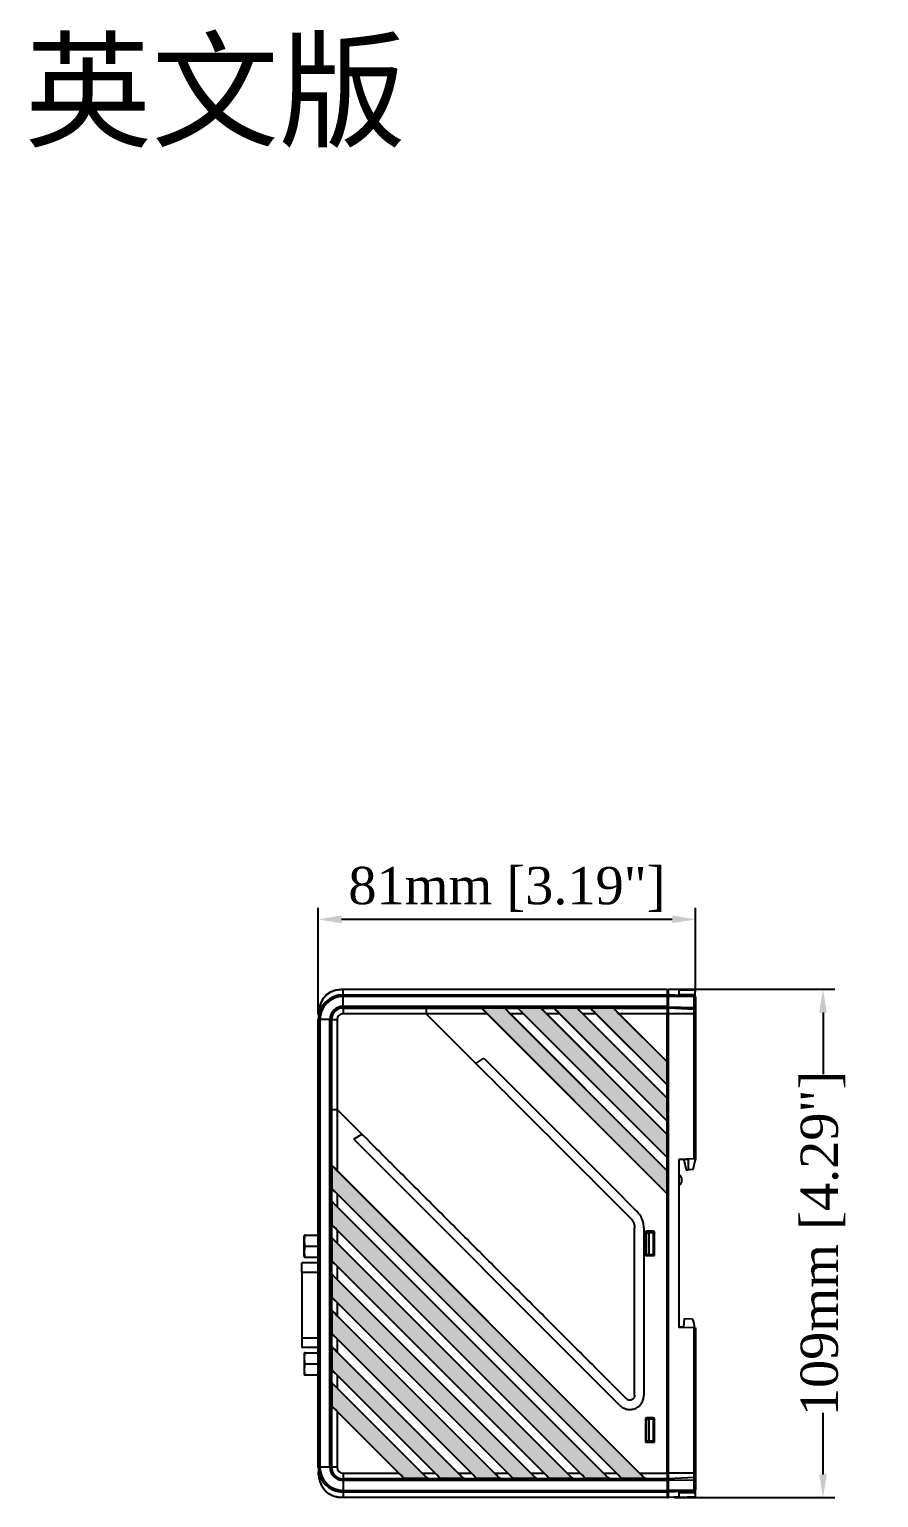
# Model space of a CAD drawing. Extents: x 322 to 1472, y 144 to 807.
# Drawn here: x 483.9 to 666, y 483.7 to 798.6 of the extents above; entities that cross this region are included whole.
import ezdxf

# ---------------------------------------------------------------- set-up
doc = ezdxf.new("R2010")
doc.units = 0
doc.header["$LTSCALE"] = 2
doc.layers.get('0').update_dxf_attribs({"linetype": 'CONTINUOUS'})
doc.layers.get('DEFPOINTS').update_dxf_attribs({"linetype": 'CONTINUOUS'})
doc.layers.add('DIM', color=7, linetype='CONTINUOUS')
doc.styles.get("Standard").update_dxf_attribs({"font": 'TIMES.TTF'})
doc.dimstyles.new('ISO-25', dxfattribs={"dimscale": 2, "dimtxt": 4, "dimasz": 2.5, "dimexe": 1.25, "dimexo": 0.625, "dimtad": 0, "dimtxsty": 'STANDARD', "dimcen": 2.5, "dimazin": 3, "dimtfac": 1, "dimtmove": 0, "dimatfit": 3})

# ---------------------------------------------------------------- blocks, each defined once
blk = doc.blocks.new('*D145')
at = {"layer": 'DEFPOINTS', "color": 0}
for p in [(620.64, 592.74), (620.94, 483.73), (654.08, 483.73)]:
    blk.add_point(p, dxfattribs=at)
at = {"layer": 'DIM', "color": 0}
for p, q in [((621.89, 592.74), (656.58, 592.74)), ((654.08, 587.74), (654.08, 574.54)), ((654.08, 488.73), (654.08, 501.93)), ((622.19, 483.73), (656.58, 483.73))]:
    blk.add_line(p, q, dxfattribs=at)
for points in [[(654.91, 587.74), (653.25, 587.74), (654.08, 592.74)], [(653.25, 488.73), (654.91, 488.73), (654.08, 483.73)]]:
    blk.add_solid(points, dxfattribs=at)
at = {"layer": 'DIM', "color": 0, "insert": (654.08, 538.24), "char_height": 8, "attachment_point": 5, "rotation": 90}
blk.add_mtext('109mm [4.29"]', dxfattribs=at)
blk = doc.blocks.new('*D146')
at = {"color": 0}
for p, q in [((545.82, 587.49), (545.82, 610.23)), ((621.74, 607.73), (550.82, 607.73)), ((626.74, 592.21), (626.74, 610.23))]:
    blk.add_line(p, q, dxfattribs=at)
for points in [[(550.82, 608.56), (550.82, 606.9), (545.82, 607.73)], [(621.74, 606.9), (621.74, 608.56), (626.74, 607.73)]]:
    blk.add_solid(points, dxfattribs=at)
at = {"layer": 'DEFPOINTS', "color": 0}
for p in [(545.82, 607.73), (626.74, 590.96), (545.82, 586.24)]:
    blk.add_point(p, dxfattribs=at)
at = {"color": 0, "insert": (586.28, 614.16), "char_height": 8, "attachment_point": 5}
blk.add_mtext('81mm [3.19"]', dxfattribs=at)

msp = doc.modelspace()

# ---------------------------------------------------------------- hatches: boundary and pattern name
at = {"layer": 'DIM'}
for points in [[(585.826, 588.658), (580.876, 588.658), (620.643, 548.891), (620.643, 553.841)], [(620.643, 556.669), (620.643, 561.619), (593.604, 588.658), (588.654, 588.658)], [(620.643, 564.448), (620.643, 569.397), (601.382, 588.658), (596.432, 588.658)], [(620.643, 572.226), (620.643, 577.175), (609.16, 588.658), (604.21, 588.658)], [(548.728, 550.043), (610.943, 487.828), (615.893, 487.828), (548.728, 554.993)], [(548.728, 542.265), (603.165, 487.828), (608.114, 487.828), (548.728, 547.215)], [(548.728, 534.487), (595.387, 487.828), (600.336, 487.828), (548.728, 539.437)], [(548.728, 526.709), (587.609, 487.828), (592.558, 487.828), (548.728, 531.659)], [(548.728, 518.931), (579.831, 487.828), (584.78, 487.828), (548.728, 523.881)], [(548.728, 511.153), (572.053, 487.828), (577.002, 487.828), (548.728, 516.102)], [(548.728, 503.375), (564.274, 487.828), (569.224, 487.828), (548.728, 508.324)]]:
    msp.add_hatch(color=256, dxfattribs=at).paths.add_polyline_path(points, flags=0)

# ---------------------------------------------------------------- linework, layer by layer
at = {"color": 7, "linetype": 'CONTINUOUS'}
for p, q in [((551.143, 592.743), (620.643, 592.743)), ((551.143, 591.561), (551.143, 592.687)), ((620.643, 592.687), (551.143, 592.687)), ((620.643, 592.687), (620.643, 591.561)), ((620.943, 592.239), (620.643, 592.234)), ((623.143, 592.618), (620.943, 592.734)), ((620.943, 592.678), (620.943, 592.734)), ((623.143, 592.595), (620.943, 592.678)), ((620.943, 591.552), (620.943, 592.678)), ((623.143, 592.639), (626.643, 592.517)), ((623.143, 592.618), (623.143, 592.639)), ((623.143, 592.618), (623.143, 592.595)), ((623.143, 592.595), (623.143, 591.437)), ((626.643, 591.639), (626.643, 592.517)), ((551.143, 591.561), (551.143, 591.199)), ((551.143, 591.561), (620.643, 591.561)), ((551.143, 589.089), (551.143, 591.199)), ((620.643, 591.199), (551.143, 591.199)), ((551.143, 589.089), (620.643, 589.089)), ((551.143, 589.089), (551.143, 588.727)), ((620.643, 591.561), (620.643, 591.199)), ((620.643, 591.199), (620.643, 589.089)), ((620.943, 591.057), (620.643, 591.052)), ((620.643, 589.089), (620.643, 588.727)), ((626.459, 591.263), (620.943, 591.552)), ((620.943, 591.19), (620.943, 591.552)), ((626.459, 591.11), (620.943, 591.19)), ((620.943, 588.872), (620.943, 591.19)), ((626.459, 588.792), (620.943, 588.872)), ((620.943, 588.872), (620.943, 588.727)), ((623.143, 591.639), (626.643, 591.639)), ((626.459, 588.792), (626.459, 591.11)), ((626.459, 588.439), (626.459, 588.792)), ((626.643, 591.182), (626.643, 591.639)), ((626.743, 590.963), (626.743, 588.71)), ((545.825, 586.243), (546.187, 586.243)), ((545.825, 490.243), (545.825, 586.243)), ((548.297, 586.243), (546.187, 586.243)), ((546.187, 586.243), (546.187, 490.243)), ((548.297, 586.243), (548.659, 586.243)), ((548.297, 490.243), (548.297, 586.243)), ((548.659, 586.243), (548.659, 490.243)), ((548.678, 586.243), (548.659, 586.243)), ((548.678, 566.978), (548.678, 586.243)), ((548.678, 586.243), (549.877, 586.243)), ((549.877, 586.243), (549.877, 566.978)), ((551.143, 588.709), (551.143, 588.727)), ((620.643, 588.727), (551.143, 588.727)), ((551.143, 588.709), (568.943, 588.709)), ((551.143, 588.709), (551.143, 587.51)), ((568.943, 587.51), (551.143, 587.51)), ((568.943, 588.709), (580.741, 588.709)), ((568.943, 588.709), (568.943, 587.51)), ((568.943, 587.51), (579.595, 576.858)), ((582.025, 587.51), (568.943, 587.51)), ((580.876, 588.658), (580.741, 588.709)), ((585.826, 588.658), (580.876, 588.658)), ((620.643, 548.891), (580.876, 588.658)), ((608.643, 560.891), (582.025, 587.51)), ((585.826, 588.658), (585.861, 588.709)), ((620.643, 553.841), (585.826, 588.658)), ((585.861, 588.709), (588.519, 588.709)), ((620.643, 553.841), (586.974, 587.51)), ((589.803, 587.51), (586.974, 587.51)), ((588.654, 588.658), (588.519, 588.709)), ((593.604, 588.658), (588.654, 588.658)), ((620.643, 556.669), (588.654, 588.658)), ((620.643, 556.669), (589.803, 587.51)), ((593.604, 588.658), (593.639, 588.709)), ((620.643, 561.619), (593.604, 588.658)), ((593.639, 588.709), (596.297, 588.709)), ((620.643, 561.619), (594.752, 587.51)), ((597.581, 587.51), (594.752, 587.51)), ((596.432, 588.658), (596.297, 588.709)), ((601.382, 588.658), (596.432, 588.658)), ((620.643, 564.448), (596.432, 588.658)), ((620.643, 564.448), (597.581, 587.51)), ((601.382, 588.658), (601.417, 588.709)), ((620.643, 569.397), (601.382, 588.658)), ((601.417, 588.709), (604.075, 588.709)), ((620.643, 569.397), (602.531, 587.51)), ((605.359, 587.51), (602.531, 587.51)), ((604.21, 588.658), (604.075, 588.709)), ((609.16, 588.658), (604.21, 588.658)), ((620.643, 572.226), (604.21, 588.658)), ((620.643, 572.226), (605.359, 587.51)), ((609.16, 588.658), (609.195, 588.709)), ((620.643, 577.175), (609.16, 588.658)), ((609.195, 588.709), (620.643, 588.709)), ((620.643, 577.175), (610.309, 587.51)), ((620.643, 587.51), (610.309, 587.51)), ((620.943, 588.736), (620.643, 588.734)), ((620.643, 588.727), (620.643, 588.709)), ((620.643, 588.709), (620.643, 587.51)), ((620.943, 588.233), (620.643, 588.228)), ((620.943, 588.205), (620.643, 588.199)), ((620.643, 577.175), (620.643, 587.51)), ((620.943, 587.5), (620.643, 587.5)), ((626.459, 588.439), (620.943, 588.727)), ((620.943, 588.699), (620.943, 588.727)), ((626.459, 588.41), (620.943, 588.699)), ((620.943, 587.5), (620.943, 588.699)), ((626.459, 587.5), (620.943, 587.5)), ((620.943, 540.534), (620.943, 587.5)), ((626.459, 588.41), (626.459, 588.439)), ((626.459, 587.5), (626.459, 588.41)), ((626.459, 556.349), (626.459, 587.5)), ((626.459, 587.5), (626.743, 587.5)), ((626.743, 588.71), (626.743, 588.139)), ((626.743, 588.139), (626.743, 588.111)), ((626.743, 588.111), (626.743, 587.5)), ((626.743, 587.5), (626.743, 556.359)), ((579.595, 576.858), (581.338, 577.943)), ((581.338, 577.943), (608.643, 550.638)), ((620.643, 572.226), (620.643, 577.175)), ((620.643, 569.397), (620.643, 572.226)), ((548.678, 555.128), (548.678, 566.978)), ((548.678, 566.978), (549.877, 566.978)), ((549.877, 566.978), (549.877, 553.844)), ((549.877, 566.978), (555.187, 561.668)), ((620.643, 564.448), (620.643, 569.397)), ((620.643, 561.619), (620.643, 564.448)), ((553.444, 560.583), (555.187, 561.668)), ((608.643, 505.384), (553.444, 560.583)), ((620.643, 548.891), (608.643, 560.891)), ((620.643, 556.669), (620.643, 561.619)), ((620.643, 561.619), (620.643, 561.619)), ((548.728, 554.993), (548.678, 555.128)), ((548.728, 554.993), (548.728, 550.043)), ((615.893, 487.828), (548.728, 554.993)), ((620.643, 553.841), (620.643, 556.669)), ((626.459, 556.349), (623.143, 556.234)), ((623.143, 556.234), (623.143, 520.234)), ((625.243, 556.16), (623.143, 556.234)), ((624.252, 556.195), (624.739, 554.051)), ((625.243, 554.034), (625.243, 556.16)), ((626.251, 554.069), (626.743, 556.234)), ((626.743, 556.359), (626.743, 556.234)), ((608.643, 495.078), (549.877, 553.844)), ((620.643, 553.841), (620.643, 553.841)), ((620.643, 548.891), (620.643, 553.841)), ((623.499, 552.821), (623.143, 552.834)), ((623.743, 552.334), (623.499, 552.821)), ((623.499, 550.846), (623.743, 551.334)), ((623.743, 552.334), (623.743, 551.334)), ((624.739, 554.051), (625.243, 554.034)), ((626.251, 554.069), (625.243, 554.034)), ((548.728, 550.043), (548.678, 550.008)), ((548.678, 547.35), (548.678, 550.008)), ((610.943, 487.828), (548.728, 550.043)), ((609.794, 488.977), (549.877, 548.894)), ((549.877, 548.894), (549.877, 546.066)), ((608.643, 550.638), (614.179, 545.103)), ((620.643, 517.425), (620.643, 548.891)), ((620.643, 548.891), (620.643, 548.891)), ((623.499, 550.846), (623.143, 550.834)), ((548.728, 547.215), (548.678, 547.35)), ((548.728, 547.215), (548.728, 542.265)), ((608.114, 487.828), (548.728, 547.215)), ((606.966, 488.977), (549.877, 546.066)), ((612.764, 543.689), (608.643, 547.81)), ((548.728, 542.265), (548.678, 542.23)), ((548.678, 539.572), (548.678, 542.23)), ((603.165, 487.828), (548.728, 542.265)), ((613.643, 524.425), (613.643, 541.567)), ((615.643, 541.567), (615.643, 522.425)), ((542.873, 540.034), (542.795, 539.784)), ((542.988, 540.034), (545.825, 540.034)), ((548.728, 539.437), (548.678, 539.572)), ((548.728, 539.437), (548.728, 534.487)), ((600.336, 487.828), (548.728, 539.437)), ((602.016, 488.977), (549.877, 541.116)), ((549.877, 541.116), (549.877, 538.288)), ((616.007, 540.567), (616.007, 535.619)), ((616.143, 540.444), (616.007, 540.567)), ((616.143, 540.444), (616.143, 535.743)), ((616.243, 535.834), (616.243, 540.534)), ((616.243, 540.534), (616.699, 540.534)), ((617.654, 540.866), (616.307, 540.867)), ((616.307, 540.867), (616.443, 540.743)), ((617.543, 540.743), (616.443, 540.743)), ((616.699, 540.534), (616.699, 535.834)), ((617.743, 540.534), (616.699, 540.534)), ((617.543, 540.743), (617.654, 540.866)), ((617.743, 535.834), (617.743, 540.534)), ((617.743, 540.534), (617.829, 540.534)), ((617.954, 540.567), (617.843, 540.444)), ((617.843, 535.829), (617.843, 540.444)), ((617.954, 535.62), (617.954, 540.567)), ((620.943, 540.534), (620.643, 540.534)), ((620.943, 495.834), (620.943, 540.534)), ((542.795, 535.534), (542.873, 535.284)), ((542.988, 537.659), (545.825, 537.659)), ((542.988, 535.284), (545.825, 535.284)), ((599.188, 488.977), (549.877, 538.288)), ((616.143, 535.743), (616.007, 535.619)), ((616.007, 535.619), (617.954, 535.62)), ((616.143, 535.743), (616.143, 535.684)), ((617.897, 535.684), (616.143, 535.684)), ((616.699, 535.834), (616.243, 535.834)), ((617.743, 535.834), (616.699, 535.834)), ((617.843, 535.834), (617.743, 535.834)), ((617.843, 535.829), (617.897, 535.829)), ((617.897, 535.829), (617.897, 535.684)), ((617.897, 535.684), (617.954, 535.62)), ((620.943, 535.834), (620.643, 535.834)), ((545.825, 534.084), (542.295, 534.085)), ((548.728, 534.487), (548.678, 534.452)), ((548.678, 531.794), (548.678, 534.452)), ((595.387, 487.828), (548.728, 534.487)), ((594.238, 488.977), (549.877, 533.338)), ((549.877, 533.338), (549.877, 530.51)), ((542.295, 532.085), (542.295, 517.993)), ((548.728, 531.659), (548.678, 531.794)), ((548.728, 531.659), (548.728, 526.709)), ((592.558, 487.828), (548.728, 531.659)), ((591.41, 488.977), (549.877, 530.51)), ((548.728, 526.709), (548.678, 526.674)), ((548.678, 524.016), (548.678, 526.674)), ((587.609, 487.828), (548.728, 526.709)), ((548.728, 523.881), (548.678, 524.016)), ((548.728, 523.881), (548.728, 518.931)), ((584.78, 487.828), (548.728, 523.881)), ((586.46, 488.977), (549.877, 525.56)), ((549.877, 525.56), (549.877, 522.732)), ((583.632, 488.977), (549.877, 522.732)), ((613.643, 505.626), (613.643, 524.425)), ((615.643, 522.425), (615.643, 505.626)), ((624.217, 520.287), (623.143, 520.268)), ((626.459, 520.118), (623.143, 520.234)), ((624.217, 520.287), (624.34, 522.126)), ((624.34, 522.126), (626.09, 522.065)), ((626.459, 488.967), (626.459, 520.118)), ((626.743, 520.108), (626.743, 488.967)), ((548.728, 518.931), (548.678, 518.896)), ((548.678, 516.238), (548.678, 518.896)), ((579.831, 487.828), (548.728, 518.931)), ((578.682, 488.977), (549.877, 517.782)), ((549.877, 517.782), (549.877, 514.954)), ((620.643, 488.977), (620.643, 517.425)), ((542.295, 515.993), (545.825, 515.993)), ((542.873, 514.794), (542.794, 514.544)), ((542.987, 514.794), (545.825, 514.794)), ((548.728, 516.102), (548.678, 516.238)), ((548.728, 516.102), (548.728, 511.153)), ((577.002, 487.828), (548.728, 516.102)), ((575.854, 488.977), (549.877, 514.954)), ((542.794, 510.294), (542.873, 510.044)), ((542.987, 512.419), (545.825, 512.419)), ((548.728, 511.153), (548.678, 511.118)), ((548.678, 508.46), (548.678, 511.118)), ((572.053, 487.828), (548.728, 511.153)), ((542.987, 510.044), (545.825, 510.044)), ((548.728, 508.324), (548.678, 508.46)), ((548.728, 508.324), (548.728, 503.375)), ((569.224, 487.828), (548.728, 508.324)), ((570.904, 488.977), (549.877, 510.004)), ((549.877, 510.004), (549.877, 507.176)), ((568.075, 488.977), (549.877, 507.176)), ((608.643, 508.212), (611.936, 504.919)), ((610.522, 503.505), (608.643, 505.384)), ((548.728, 503.375), (548.678, 503.34)), ((548.678, 490.243), (548.678, 503.34)), ((564.274, 487.828), (548.728, 503.375)), ((563.126, 488.977), (549.877, 502.226)), ((549.877, 502.226), (549.877, 490.243)), ((617.654, 500.866), (616.307, 500.867)), ((616.307, 500.867), (616.443, 500.743)), ((617.543, 500.743), (616.443, 500.743)), ((617.543, 500.743), (617.654, 500.866)), ((616.007, 500.567), (616.007, 495.619)), ((616.143, 500.444), (616.007, 500.567)), ((616.143, 500.444), (616.143, 495.743)), ((616.243, 495.834), (616.243, 500.534)), ((616.243, 500.534), (616.699, 500.534)), ((616.699, 500.534), (616.699, 495.834)), ((617.743, 500.534), (616.699, 500.534)), ((617.743, 495.834), (617.743, 500.534)), ((617.743, 500.534), (617.829, 500.534)), ((617.954, 500.567), (617.843, 500.444)), ((617.843, 495.829), (617.843, 500.444)), ((617.954, 495.62), (617.954, 500.567)), ((620.943, 500.534), (620.643, 500.534)), ((614.744, 488.977), (608.643, 495.078)), ((616.143, 495.743), (616.007, 495.619)), ((616.007, 495.619), (617.954, 495.62)), ((616.143, 495.684), (616.143, 495.743)), ((617.897, 495.684), (616.143, 495.684)), ((616.699, 495.834), (616.243, 495.834)), ((617.743, 495.834), (616.699, 495.834)), ((617.843, 495.834), (617.743, 495.834)), ((617.843, 495.829), (617.897, 495.829)), ((617.897, 495.829), (617.897, 495.684)), ((617.897, 495.684), (617.954, 495.62)), ((620.943, 495.834), (620.643, 495.834)), ((620.943, 488.967), (620.943, 495.834)), ((545.825, 490.243), (546.187, 490.243)), ((548.297, 490.243), (546.187, 490.243)), ((548.297, 490.243), (548.659, 490.243)), ((548.678, 490.243), (548.659, 490.243)), ((549.877, 490.243), (548.678, 490.243)), ((551.143, 488.977), (563.126, 488.977)), ((551.143, 488.977), (551.143, 487.778)), ((568.075, 488.977), (570.904, 488.977)), ((575.854, 488.977), (578.682, 488.977)), ((583.632, 488.977), (586.46, 488.977)), ((591.41, 488.977), (594.238, 488.977)), ((599.188, 488.977), (602.016, 488.977)), ((606.966, 488.977), (609.794, 488.977)), ((614.744, 488.977), (620.643, 488.977)), ((620.643, 488.977), (620.643, 487.778)), ((620.943, 488.967), (620.643, 488.967)), ((620.943, 488.263), (620.643, 488.268)), ((620.943, 488.244), (620.643, 488.249)), ((626.459, 488.967), (620.943, 488.967)), ((620.943, 487.768), (620.943, 488.967)), ((626.459, 488.057), (620.943, 487.768)), ((626.459, 488.038), (620.943, 487.749)), ((626.459, 488.057), (626.459, 488.967)), ((626.743, 488.967), (626.459, 488.967)), ((626.459, 488.038), (626.459, 488.057)), ((626.459, 487.467), (626.459, 488.038)), ((626.743, 488.967), (626.743, 488.356)), ((626.743, 488.356), (626.743, 488.337)), ((626.743, 488.337), (626.743, 487.55)), ((551.143, 487.778), (551.143, 487.759)), ((564.24, 487.778), (551.143, 487.778)), ((551.143, 487.759), (620.643, 487.759)), ((551.143, 487.397), (551.143, 487.759)), ((620.643, 487.397), (551.143, 487.397)), ((551.143, 487.397), (551.143, 485.287)), ((551.143, 485.287), (620.643, 485.287)), ((551.143, 484.925), (551.143, 485.287)), ((620.643, 484.925), (551.143, 484.925)), ((551.143, 484.925), (551.143, 483.799)), ((564.274, 487.828), (564.24, 487.778)), ((569.224, 487.828), (564.274, 487.828)), ((569.224, 487.828), (569.359, 487.778)), ((572.018, 487.778), (569.359, 487.778)), ((572.053, 487.828), (572.018, 487.778)), ((577.002, 487.828), (572.053, 487.828)), ((577.002, 487.828), (577.137, 487.778)), ((579.796, 487.778), (577.137, 487.778)), ((579.831, 487.828), (579.796, 487.778)), ((584.78, 487.828), (579.831, 487.828)), ((584.78, 487.828), (584.915, 487.778)), ((587.574, 487.778), (584.915, 487.778)), ((587.609, 487.828), (587.574, 487.778)), ((592.558, 487.828), (587.609, 487.828)), ((592.558, 487.828), (592.694, 487.778)), ((595.352, 487.778), (592.694, 487.778)), ((595.387, 487.828), (595.352, 487.778)), ((600.336, 487.828), (595.387, 487.828)), ((600.336, 487.828), (600.472, 487.778)), ((603.13, 487.778), (600.472, 487.778)), ((603.165, 487.828), (603.13, 487.778)), ((608.114, 487.828), (603.165, 487.828)), ((608.114, 487.828), (608.25, 487.778)), ((610.908, 487.778), (608.25, 487.778)), ((610.943, 487.828), (610.908, 487.778)), ((615.893, 487.828), (610.943, 487.828)), ((615.893, 487.828), (616.028, 487.778)), ((620.643, 487.778), (616.028, 487.778)), ((620.643, 487.778), (620.643, 487.759)), ((620.643, 487.759), (620.643, 487.397)), ((620.943, 487.524), (620.643, 487.525)), ((620.643, 487.397), (620.643, 485.287)), ((620.943, 485.41), (620.643, 485.415)), ((620.643, 485.287), (620.643, 484.925)), ((620.643, 484.925), (620.643, 483.799)), ((620.943, 487.749), (620.943, 487.768)), ((620.943, 487.749), (620.943, 487.388)), ((626.459, 487.467), (620.943, 487.388)), ((620.943, 485.278), (620.943, 487.388)), ((626.459, 485.357), (620.943, 485.278)), ((620.943, 484.915), (620.943, 485.278)), ((626.459, 485.205), (620.943, 484.915)), ((620.943, 483.79), (620.943, 484.915)), ((623.143, 485.031), (623.143, 483.873)), ((623.143, 484.868), (626.643, 484.868)), ((626.459, 485.357), (626.459, 487.467)), ((626.643, 485.285), (626.643, 484.868)), ((626.643, 484.868), (626.643, 483.99)), ((626.743, 487.55), (626.743, 485.504)), ((620.943, 484.228), (620.643, 484.234)), ((620.643, 483.753), (620.943, 483.734)), ((623.143, 483.873), (620.943, 483.79)), ((623.143, 483.849), (620.943, 483.734)), ((620.943, 483.734), (620.943, 483.79)), ((623.143, 483.868), (626.643, 483.99)), ((623.143, 483.873), (623.143, 483.849))]:
    msp.add_line(p, q, dxfattribs=at)
at = {"color": 8, "linetype": 'CONTINUOUS'}
for p, q in [((542.295, 532.085), (545.825, 532.084)), ((542.295, 517.993), (545.825, 517.993))]:
    msp.add_line(p, q, dxfattribs=at)
at = {"color": 7, "linetype": 'CONTINUOUS', "flags": 128}
for points in [[(626.459, 588.792), (626.515, 588.79), (626.569, 588.785), (626.618, 588.777), (626.661, 588.767), (626.696, 588.754), (626.722, 588.74), (626.738, 588.725), (626.743, 588.71)], [(545.825, 586.243), (545.825, 586.243)], [(626.743, 556.359), (626.738, 556.359), (626.722, 556.359), (626.696, 556.358), (626.661, 556.356), (626.618, 556.355), (626.569, 556.353), (626.515, 556.351), (626.459, 556.349)], [(542.795, 535.534), (542.795, 535.606), (542.795, 535.818), (542.795, 536.156), (542.795, 536.596), (542.795, 537.109), (542.795, 537.659), (542.795, 538.209), (542.795, 538.721), (542.795, 539.161), (542.795, 539.499), (542.795, 539.711), (542.795, 539.784), (542.795, 539.784)], [(542.295, 532.085), (542.295, 532.527), (542.295, 532.948), (542.295, 533.326), (542.295, 533.642), (542.295, 533.881), (542.295, 534.031), (542.295, 534.085), (542.295, 534.085)], [(626.459, 520.118), (626.515, 520.116), (626.569, 520.114), (626.618, 520.112), (626.661, 520.111), (626.696, 520.11), (626.722, 520.109), (626.738, 520.108), (626.743, 520.108)], [(542.295, 517.993), (542.295, 517.55), (542.295, 517.129), (542.295, 516.751), (542.295, 516.435), (542.295, 516.196), (542.295, 516.046), (542.295, 515.993), (542.295, 515.993)], [(542.794, 514.544), (542.794, 514.471), (542.794, 514.259), (542.794, 513.921), (542.794, 513.481), (542.794, 512.969), (542.794, 512.419), (542.794, 511.869), (542.794, 511.356), (542.794, 510.916), (542.794, 510.578), (542.794, 510.366), (542.794, 510.294)], [(626.743, 487.55), (626.738, 487.534), (626.722, 487.519), (626.696, 487.505), (626.661, 487.493), (626.618, 487.483), (626.569, 487.475), (626.515, 487.47), (626.459, 487.467)], [(551.143, 483.799), (590.063, 483.799), (620.643, 483.799)], [(620.643, 483.743), (581.723, 483.743), (551.143, 483.743)]]:
    msp.add_lwpolyline(points, dxfattribs=at)
at = {"color": 7, "linetype": 'CONTINUOUS'}
for centre, radius, start, end in [((551.143, 586.243), 5.318, 90, 180), ((551.143, 586.243), 4.956, 90, 180), ((551.143, 586.243), 2.846, 90, 180), ((551.143, 586.243), 2.484, 90, 180), ((551.143, 586.243), 2.465, 90, 180), ((551.143, 586.243), 1.266, 90, 180), ((626.443, 588.139), 0.3, 0.02524, 87.02906), ((626.443, 588.111), 0.3, 0.02524, 87.02906), ((620.148, 519.429), 6.5, 6.03741, 23.92535), ((551.143, 490.243), 5.318, 180, 270), ((551.143, 490.243), 4.956, 180, 270), ((551.143, 490.243), 2.846, 180, 270), ((551.143, 490.243), 2.484, 180, 270), ((551.143, 490.243), 2.465, 180, 270), ((551.143, 490.243), 1.266, 180, 269.99999), ((626.443, 488.357), 0.3, 272.97094, 359.97476), ((626.443, 488.338), 0.3, 272.97094, 359.97476)]:
    msp.add_arc(centre, radius, start, end, dxfattribs=at)
for centre, major_axis, ratio, start_param, end_param in [((581.936, 587.51), (1.202, -1.199), 0.037007, 1.5337046, 3.0608677), ((587.063, 587.51), (1.202, -1.199), 0.037007, 3.1481341, 4.6752972), ((589.714, 587.51), (1.202, -1.199), 0.037007, 1.5337046, 3.0608677), ((594.841, 587.51), (1.202, -1.199), 0.037007, 3.1481341, 4.6752972), ((597.492, 587.51), (1.202, -1.199), 0.037007, 1.5337046, 3.0608677), ((602.619, 587.51), (1.202, -1.199), 0.037007, 3.1481341, 4.6752972), ((605.27, 587.51), (1.202, -1.199), 0.037007, 1.5337046, 3.0608677), ((610.398, 587.51), (1.202, -1.199), 0.037007, 3.1481341, 4.6752972), ((549.877, 553.933), (-1.199, 1.202), 0.037007, 0.080725, 1.6078881), ((549.877, 548.805), (-1.199, 1.202), 0.037007, 4.7494807, 6.2766438), ((549.877, 546.155), (-1.199, 1.202), 0.037007, 0.080725, 1.6078881), ((549.877, 541.027), (-1.199, 1.202), 0.037007, 4.7494807, 6.2766438), ((549.877, 538.377), (-1.199, 1.202), 0.037007, 0.080725, 1.6078881), ((616.307, 540.566), (0.223, -0.202), 0.9969774, 2.3098917, 3.8779489), ((616.443, 540.443), (-0.212, 0.213), 0.9972647, 5.5016589, 7.0697162), ((617.543, 540.443), (0.212, 0.213), 0.9972647, 5.4966544, 7.0647117), ((617.654, 540.566), (-0.201, -0.224), 0.9975247, 2.3048871, 3.8729444), ((549.877, 533.249), (-1.199, 1.202), 0.037007, 4.7494807, 6.2766438), ((549.877, 530.599), (-1.199, 1.202), 0.037007, 0.080725, 1.6078881), ((549.877, 525.471), (-1.199, 1.202), 0.037007, 4.7494807, 6.2766438), ((549.877, 522.821), (-1.199, 1.202), 0.037007, 0.080725, 1.6078881), ((549.877, 517.693), (-1.199, 1.202), 0.037007, 4.7494807, 6.2766438), ((549.877, 515.043), (-1.199, 1.202), 0.037007, 0.080725, 1.6078881), ((549.877, 509.915), (-1.199, 1.202), 0.037007, 4.7494807, 6.2766438), ((549.877, 507.265), (-1.199, 1.202), 0.037007, 0.080725, 1.6078881), ((549.877, 502.137), (-1.199, 1.202), 0.037007, 4.7494807, 6.2766438), ((616.307, 500.566), (0.223, -0.202), 0.9969774, 2.3098917, 3.8779489), ((616.443, 500.443), (-0.212, 0.213), 0.9972647, 5.5016589, 7.0697162), ((617.543, 500.443), (0.212, 0.213), 0.9972647, 5.4966544, 7.0647117), ((617.654, 500.566), (-0.201, -0.224), 0.9975247, 2.3048871, 3.8729444), ((563.037, 488.977), (1.202, -1.199), 0.037007, 0.0065415, 1.5337046), ((568.164, 488.977), (1.202, -1.199), 0.037007, 4.6752972, 6.2024603), ((570.815, 488.977), (1.202, -1.199), 0.037007, 0.0065415, 1.5337046), ((575.942, 488.977), (1.202, -1.199), 0.037007, 4.6752972, 6.2024603), ((578.593, 488.977), (1.202, -1.199), 0.037007, 0.0065415, 1.5337046), ((583.721, 488.977), (1.202, -1.199), 0.037007, 4.6752972, 6.2024603), ((586.371, 488.977), (1.202, -1.199), 0.037007, 0.0065415, 1.5337046), ((591.499, 488.977), (1.202, -1.199), 0.037007, 4.6752972, 6.2024603), ((594.149, 488.977), (1.202, -1.199), 0.037007, 0.0065415, 1.5337046), ((599.277, 488.977), (1.202, -1.199), 0.037007, 4.6752972, 6.2024603), ((601.927, 488.977), (1.202, -1.199), 0.037007, 0.0065415, 1.5337046), ((607.055, 488.977), (1.202, -1.199), 0.037007, 4.6752972, 6.2024603), ((609.705, 488.977), (1.202, -1.199), 0.037007, 0.0065415, 1.5337046), ((614.833, 488.977), (1.202, -1.199), 0.037007, 4.6752972, 6.2024603)]:
    msp.add_ellipse(centre, major_axis=major_axis, ratio=ratio, start_param=start_param, end_param=end_param, dxfattribs=at)
for points, knots in [([(545.859, 587.194), (545.86, 587.251), (545.874, 587.689), (545.998, 588.519), (546.292, 589.668), (546.823, 590.766), (547.634, 591.703), (548.701, 592.348), (549.902, 592.692), (550.729, 592.726), (551.143, 592.743)], [0, 0, 0, 0, 0.0196435, 0.1521122, 0.2900506, 0.4301127, 0.5714751, 0.7135159, 0.8565554, 1, 1, 1, 1]), ([(551.143, 592.687), (550.732, 592.67), (549.913, 592.636), (548.725, 592.294), (547.669, 591.662), (546.854, 590.746), (546.308, 589.663), (546.002, 588.519), (545.874, 587.689), (545.861, 587.251), (545.859, 587.194)], [0, 0, 0, 0, 0.1433417, 0.2857559, 0.4268839, 0.5676589, 0.7080073, 0.8467784, 0.9802055, 1, 1, 1, 1]), ([(626.459, 591.11), (626.459, 591.131), (626.461, 591.174), (626.462, 591.223), (626.461, 591.256), (626.459, 591.261), (626.459, 591.263)], [0, 0, 0, 0, 0.2501048, 0.500011, 0.7499201, 1, 1, 1, 1]), ([(626.459, 591.263), (626.496, 591.257), (626.572, 591.244), (626.662, 591.177), (626.713, 591.102), (626.738, 591.03), (626.741, 590.987), (626.743, 590.963)], [0, 0, 0, 0, 0.2418185, 0.4991329, 0.7080682, 0.8437403, 1, 1, 1, 1]), ([(626.459, 591.11), (626.496, 591.107), (626.572, 591.102), (626.662, 591.07), (626.713, 591.032), (626.738, 590.996), (626.741, 590.975), (626.743, 590.963)], [0, 0, 0, 0, 0.2418409, 0.4991372, 0.7080961, 0.843763, 1, 1, 1, 1]), ([(608.643, 508.212), (607.272, 509.583), (604.531, 512.324), (600.419, 516.436), (596.307, 520.548), (592.195, 524.66), (588.083, 528.772), (583.971, 532.884), (579.859, 536.996), (575.747, 541.108), (571.635, 545.22), (567.523, 549.332), (563.411, 553.444), (559.299, 557.556), (556.558, 560.297), (555.187, 561.668)], [0, 0, 0, 0, 0.0769224, 0.153845, 0.2307679, 0.3076911, 0.3846145, 0.4615382, 0.5384619, 0.6153855, 0.692309, 0.7692321, 0.846155, 0.9230776, 1, 1, 1, 1]), ([(615.643, 541.567), (615.642, 541.633), (615.641, 541.764), (615.629, 541.96), (615.61, 542.155), (615.583, 542.35), (615.531, 542.639), (615.436, 543.021), (615.27, 543.484), (615.06, 543.928), (614.835, 544.303), (614.613, 544.613), (614.406, 544.867), (614.254, 545.024), (614.179, 545.103)], [0, 0, 0, 0, 0.0501093, 0.1000917, 0.1500243, 0.1999842, 0.2500485, 0.3749609, 0.5000138, 0.6249262, 0.7499792, 0.8332854, 0.9165064, 1, 1, 1, 1]), ([(612.764, 543.689), (612.799, 543.653), (612.867, 543.583), (612.963, 543.471), (613.054, 543.355), (613.167, 543.195), (613.293, 542.984), (613.419, 542.717), (613.519, 542.44), (613.59, 542.154), (613.635, 541.862), (613.64, 541.666), (613.643, 541.567)], [0, 0, 0, 0, 0.06263292, 0.12508625, 0.18751017, 0.2500551, 0.37492884, 0.50003692, 0.62491066, 0.75001875, 0.87483345, 1, 1, 1, 1]), ([(542.988, 540.034), (542.925, 540.034), (542.852, 540.034), (542.881, 540.034), (542.885, 540.034)], [0, 0, 0, 0, 0.8705661, 1, 1, 1, 1]), ([(542.988, 537.659), (542.931, 538.049), (542.816, 538.841), (542.93, 539.633), (542.988, 540.034)], [0, 0, 0, 0, 0.4935051, 1, 1, 1, 1]), ([(542.883, 535.284), (542.88, 535.284), (542.851, 535.284), (542.923, 535.284), (542.988, 535.284)], [0, 0, 0, 0, 0.1110974, 1, 1, 1, 1]), ([(542.988, 535.284), (542.931, 535.674), (542.816, 536.466), (542.93, 537.258), (542.988, 537.659)], [0, 0, 0, 0, 0.493505, 1, 1, 1, 1]), ([(542.987, 514.794), (542.924, 514.794), (542.851, 514.794), (542.881, 514.794), (542.884, 514.794)], [0, 0, 0, 0, 0.8705661, 1, 1, 1, 1]), ([(542.987, 512.419), (542.93, 512.809), (542.815, 513.601), (542.93, 514.393), (542.987, 514.794)], [0, 0, 0, 0, 0.49350487, 1, 1, 1, 1]), ([(542.987, 510.044), (542.93, 510.434), (542.815, 511.226), (542.929, 512.018), (542.987, 512.419)], [0, 0, 0, 0, 0.49350505, 1, 1, 1, 1]), ([(542.883, 510.044), (542.879, 510.044), (542.85, 510.044), (542.923, 510.044), (542.987, 510.044)], [0, 0, 0, 0, 0.1110974, 1, 1, 1, 1]), ([(610.522, 503.505), (610.564, 503.464), (610.649, 503.382), (610.785, 503.269), (610.926, 503.163), (611.074, 503.067), (611.304, 502.935), (611.629, 502.791), (612.055, 502.673), (612.495, 502.619), (613.085, 502.633), (613.808, 502.814), (614.447, 503.198), (614.874, 503.604), (615.146, 503.953), (615.365, 504.339), (615.507, 504.706), (615.59, 505.04), (615.635, 505.331), (615.64, 505.528), (615.643, 505.626)], [0, 0, 0, 0, 0.0251316, 0.0501263, 0.075071, 0.1000532, 0.1251597, 0.1876535, 0.2502258, 0.3127196, 0.375292, 0.5000155, 0.6247391, 0.6872329, 0.7498052, 0.812299, 0.8748714, 0.9165961, 0.9581707, 1, 1, 1, 1]), ([(613.643, 505.626), (613.642, 505.593), (613.64, 505.528), (613.625, 505.431), (613.598, 505.32), (613.55, 505.197), (613.453, 505.026), (613.287, 504.842), (613.031, 504.689), (612.743, 504.616), (612.494, 504.629), (612.305, 504.681), (612.17, 504.741), (612.045, 504.819), (611.972, 504.886), (611.936, 504.919)], [0, 0, 0, 0, 0.0418604, 0.0834675, 0.1252227, 0.187687, 0.250387, 0.3752085, 0.5000299, 0.6248513, 0.7496728, 0.812137, 0.874837, 0.9372413, 1, 1, 1, 1]), ([(545.855, 489.312), (545.856, 489.285), (545.867, 488.897), (545.972, 488.14), (546.231, 487.061), (546.684, 486.031), (547.369, 485.11), (548.339, 484.37), (549.367, 483.99), (550.328, 483.823), (550.862, 483.807), (551.143, 483.799)], [0, 0, 0, 0, 0.0091951, 0.1355011, 0.2652325, 0.3950182, 0.5249675, 0.6609092, 0.8141956, 0.9021817, 1, 1, 1, 1]), ([(551.143, 483.743), (550.86, 483.751), (550.322, 483.766), (549.351, 483.934), (548.309, 484.319), (547.333, 485.077), (546.656, 486.016), (546.217, 487.057), (545.969, 488.14), (545.867, 488.897), (545.856, 489.285), (545.855, 489.312)], [0, 0, 0, 0, 0.0978537, 0.1860203, 0.3402019, 0.4769521, 0.6072091, 0.7365625, 0.8654841, 0.9908792, 1, 1, 1, 1]), ([(626.743, 485.504), (626.741, 485.493), (626.738, 485.471), (626.713, 485.436), (626.662, 485.398), (626.572, 485.365), (626.496, 485.36), (626.459, 485.357)], [0, 0, 0, 0, 0.1562628, 0.2919355, 0.5008626, 0.7581797, 1, 1, 1, 1]), ([(626.459, 485.205), (626.496, 485.211), (626.572, 485.223), (626.662, 485.29), (626.713, 485.366), (626.738, 485.437), (626.741, 485.481), (626.743, 485.504)], [0, 0, 0, 0, 0.2418385, 0.4991386, 0.7080958, 0.8437656, 1, 1, 1, 1]), ([(626.459, 485.205), (626.459, 485.207), (626.461, 485.211), (626.462, 485.244), (626.461, 485.294), (626.459, 485.336), (626.459, 485.357)], [0, 0, 0, 0, 0.2500863, 0.4999951, 0.7499109, 1, 1, 1, 1])]:
    msp.add_open_spline(points, degree=3, knots=knots, dxfattribs=at)
for points in [[(551.143, 592.687), (551.143, 592.722), (551.143, 592.743), (551.143, 592.743)], [(620.643, 592.743), (620.643, 592.743), (620.643, 592.722), (620.643, 592.687)], [(579.595, 576.858), (589.278, 567.175), (598.96, 557.493), (608.643, 547.81)], [(551.143, 483.743), (551.143, 483.743), (551.143, 483.765), (551.143, 483.799)], [(620.643, 483.799), (620.643, 483.765), (620.643, 483.743), (620.643, 483.743)]]:
    msp.add_open_spline(points, degree=3, dxfattribs=at)

# ---------------------------------------------------------------- texts
at = {"insert": (523.738, 784.315), "char_height": 20, "attachment_point": 5}
msp.add_mtext('\\fTimes New Roman|b0|i0|c0|p34;英文版}', dxfattribs=at)

# ---------------------------------------------------------------- dimensions: what is measured, and where the dimension line sits
dim = msp.add_linear_dim(base=(545.825, 607.73), p1=(626.743, 590.963), p2=(545.825, 586.243), dimstyle='ISO-25', override={"dimtad": 1, "dimdec": 0, "dimpost": 'mm'})
dim.commit()
dim.dimension.update_dxf_attribs({"geometry": '*D146', "text_midpoint": (586.284, 607.73), "dimtype": 160})
at = {"layer": 'DIM'}
dim = msp.add_linear_dim(base=(654.08, 483.734), p1=(620.643, 592.743), p2=(620.943, 483.734), angle=90, dimstyle='ISO-25', override={"dimdec": 1, "dimpost": 'mm'}, dxfattribs=at)
dim.commit()
dim.dimension.update_dxf_attribs({"geometry": '*D145', "text_midpoint": (654.08, 538.238)})

doc.saveas('drawing.dxf')
